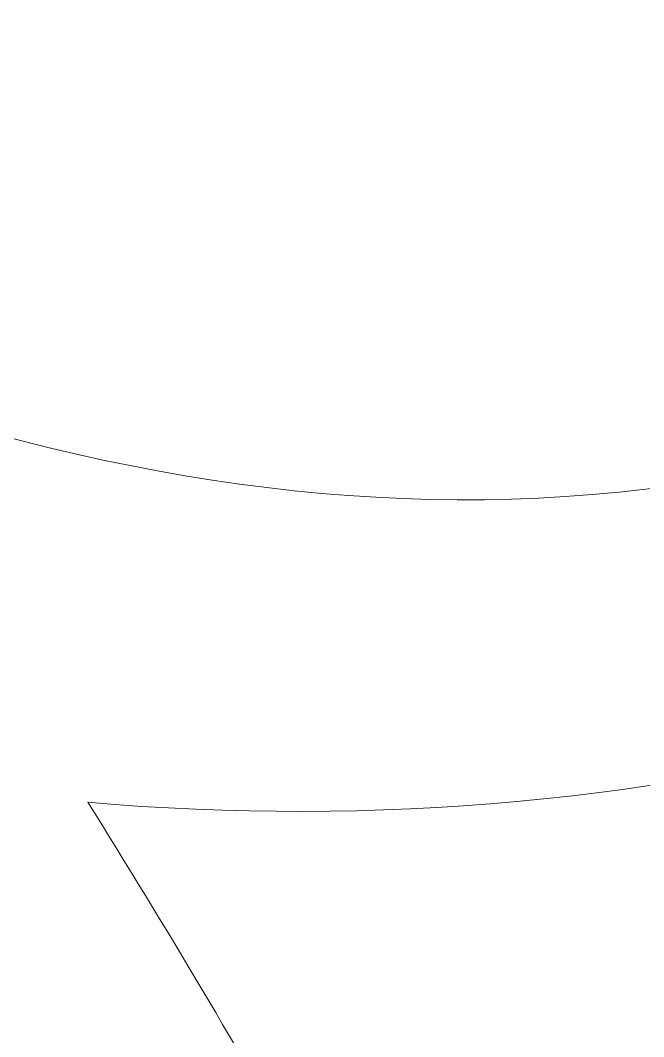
# Model space of a CAD drawing. Extents: x 43 to 2536, y -3058 to -41.
# Drawn here: x 373.82 to 383.33, y -3025.54 to -3010.03 of the extents above; entities that cross this region are included whole.
import ezdxf

# ---------------------------------------------------------------- set-up
doc = ezdxf.new("R2010")
doc.units = 0
doc.header["$MEASUREMENT"] = 0
doc.layers.add('Layer 1', color=7, linetype='Continuous', lineweight=0)

msp = doc.modelspace()

# ---------------------------------------------------------------- linework, layer by layer
at = {"layer": 'Layer 1'}
for points, knots in [([(417.615, -3000.967), (411.075, -2995.486), (401.165, -2992.706), (388.155, -2992.706), (388.155, -2992.706), (180.155, -2992.706), (180.155, -2992.706), (180.155, -2992.706), (369.975, -2766.746), (369.975, -2766.746), (384.935, -2749.226), (395.025, -2736.356), (399.965, -2728.486), (405.075, -2720.356), (407.665, -2709.406), (407.665, -2695.956), (407.665, -2667.217), (392.075, -2652.646), (361.345, -2652.646), (361.345, -2652.646), (133.185, -2652.646), (133.185, -2652.646), (120.325, -2652.646), (110.435, -2655.726), (103.795, -2661.786), (97.095, -2667.906), (93.705, -2675.996), (93.705, -2685.836), (93.705, -2695.336), (97.105, -2703.116), (103.825, -2708.956), (110.465, -2714.726), (120.345, -2717.656), (133.185, -2717.656), (133.185, -2717.656), (305.905, -2717.656), (305.905, -2717.656), (305.905, -2717.656), (102.655, -2960.856), (102.655, -2960.856), (99.365, -2964.686), (95.505, -2969.246), (91.165, -2974.396), (86.775, -2979.606), (83.295, -2983.967), (80.815, -2987.366), (78.255, -2990.876), (76.195, -2994.677), (74.685, -2998.636), (73.145, -3002.677), (72.365, -3007.146), (72.365, -3011.936), (72.365, -3025.786), (77.095, -3037.016), (86.435, -3045.306), (95.705, -3053.536), (109.595, -3057.706), (127.705, -3057.706), (127.705, -3057.706), (388.155, -3057.706), (388.155, -3057.706), (401.195, -3057.706), (411.125, -3054.677), (417.675, -3048.706), (424.285, -3042.686), (427.635, -3034.456), (427.635, -3024.246), (427.635, -3014.376), (424.265, -3006.536), (417.615, -3000.967)], [0, 0, 0, 0, 1, 1, 1, 2, 2, 2, 3, 3, 3, 4, 4, 4, 5, 5, 5, 6, 6, 6, 7, 7, 7, 8, 8, 8, 9, 9, 9, 10, 10, 10, 11, 11, 11, 12, 12, 12, 13, 13, 13, 14, 14, 14, 15, 15, 15, 16, 16, 16, 17, 17, 17, 18, 18, 18, 19, 19, 19, 20, 20, 20, 21, 21, 21, 22, 22, 22, 23, 23, 23, 23]), ([(357.905, -3041.273), (353.954, -3030.722), (346.804, -3023.921), (339.489, -3015.724), (334.283, -3009.891), (330.161, -3003.402), (326.343, -2996.706), (326.343, -2996.706), (339.017, -2996.706), (339.017, -2996.706), (343.12, -3003.123), (348.102, -3009.005), (354.549, -3014.012), (358.493, -3017.075), (362.908, -3019.249), (367.483, -3020.58), (367.54, -3020.697), (367.589, -3020.814), (367.666, -3020.933), (373.76, -3030.286), (381.689, -3041.894), (380.965, -3053.706), (380.965, -3053.706), (362.092, -3053.706), (362.092, -3053.706), (360.816, -3049.521), (359.439, -3045.37), (357.905, -3041.273)], [0, 0, 0, 0, 1, 1, 1, 2, 2, 2, 3, 3, 3, 4, 4, 4, 5, 5, 5, 6, 6, 6, 7, 7, 7, 8, 8, 8, 9, 9, 9, 9]), ([(367.003, -2996.706), (367.217, -2997.549), (367.419, -2998.398), (367.603, -2999.255), (368.353, -3002.741), (373.683, -3001.327), (372.939, -2997.867), (372.855, -2997.476), (372.755, -2997.094), (372.663, -2996.706), (372.663, -2996.706), (379.232, -2996.706), (379.232, -2996.706), (380.708, -2998.723), (381.987, -3000.916), (383.07, -3003.287), (384.084, -3005.51), (386.613, -3004.863), (387.643, -3003.216), (389.291, -3002.186), (389.938, -2999.657), (387.714, -2998.642), (386.437, -2998.059), (385.225, -2997.403), (384.05, -2996.706), (384.05, -2996.706), (388.155, -2996.706), (388.155, -2996.706), (393.203, -2996.706), (397.718, -2997.145), (401.696, -2998.005), (401.327, -3002.694), (399.503, -3007.23), (395.765, -3011.338), (380.428, -3025.295), (359.126, -3012.639), (346.132, -2996.706), (346.132, -2996.706), (367.003, -2996.706), (367.003, -2996.706)], [0, 0, 0, 0, 1, 1, 1, 2, 2, 2, 3, 3, 3, 4, 4, 4, 5, 5, 5, 6, 6, 6, 7, 7, 7, 8, 8, 8, 9, 9, 9, 10, 10, 10, 11, 11, 11, 12, 12, 12, 13, 13, 13, 13]), ([(399.298, -3014.871), (402.96, -3010.298), (405.207, -3004.886), (406.09, -2999.204), (409.626, -3000.392), (412.623, -3001.997), (415.045, -3004.026), (415.511, -3004.417), (415.95, -3004.824), (416.378, -3005.238), (414.533, -3011.656), (411.158, -3017.383), (406.54, -3022.113), (399.919, -3028.577), (391.349, -3032.624), (381.656, -3033.415), (381.498, -3033.427), (381.384, -3033.5), (381.24, -3033.534), (379.417, -3029.595), (377.214, -3025.744), (374.85, -3021.96), (383.613, -3022.715), (392.405, -3020.39), (399.298, -3014.871), (399.298, -3014.871), (399.298, -3014.871), (399.298, -3014.871)], [0, 0, 0, 0, 1, 1, 1, 2, 2, 2, 3, 3, 3, 4, 4, 4, 5, 5, 5, 6, 6, 6, 7, 7, 7, 8, 8, 8, 9, 9, 9, 9])]:
    msp.add_open_spline(points, degree=3, knots=knots, dxfattribs=at)

doc.saveas('drawing.dxf')
